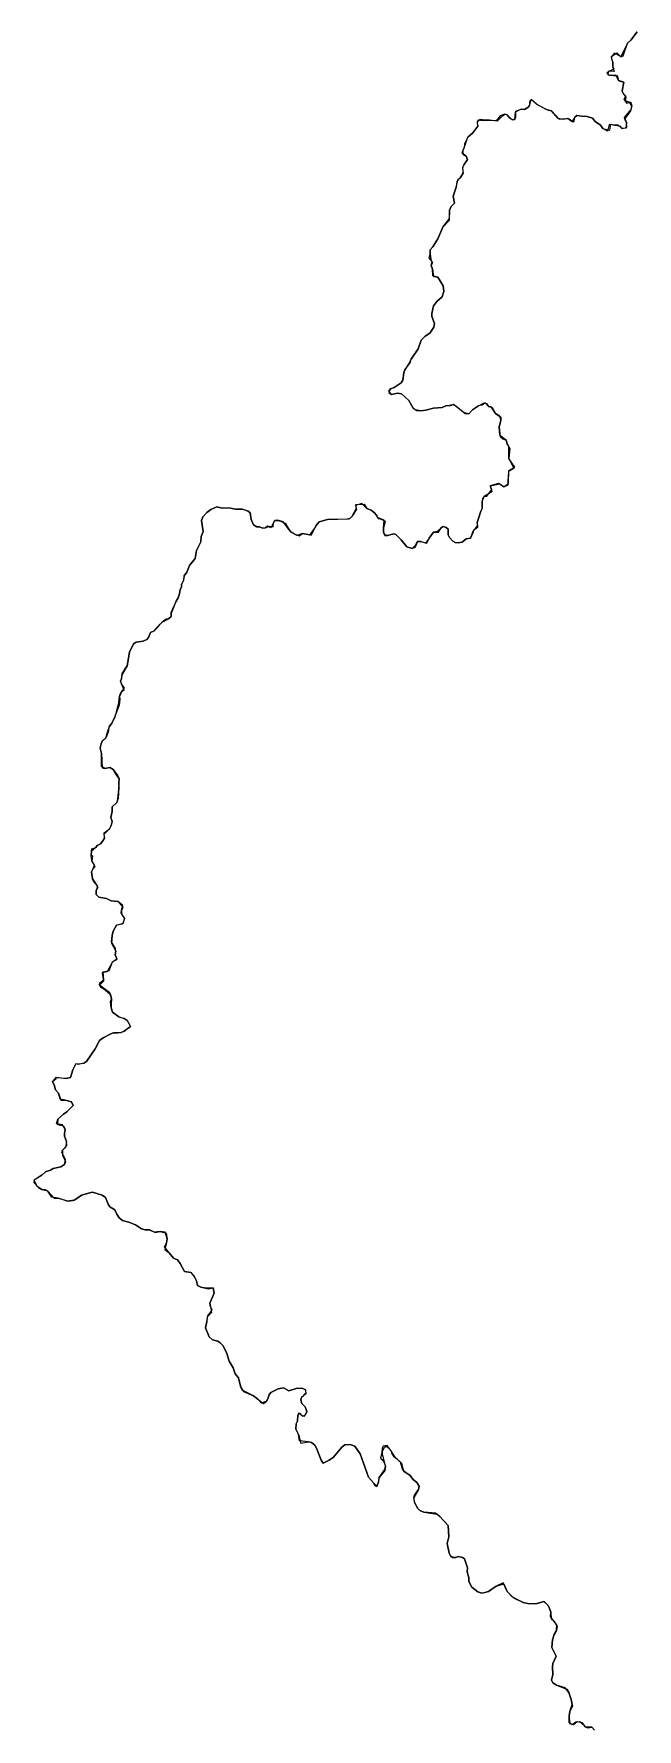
# Model space of a CAD drawing. Extents: x -74 to -34.8, y -33.8 to 5.3.
# Drawn here: x -40.623 to -40.151, y -17.834 to -16.506 of the extents above; entities that cross this region are included whole.
import ezdxf

# ---------------------------------------------------------------- set-up
doc = ezdxf.new("R2010")
doc.units = 0
doc.header["$LTSCALE"] = 2
doc.layers.add('UFEBRASIL', color=7, linetype='Continuous')

msp = doc.modelspace()

# ---------------------------------------------------------------- linework, layer by layer
at = {"layer": 'UFEBRASIL'}
for points in [[(-40.151, -16.5047), (-40.156, -16.5114), (-40.1585, -16.5138), (-40.1637, -16.5243), (-40.1648, -16.5237), (-40.1687, -16.5215), (-40.1712, -16.5241), (-40.1713, -16.5249), (-40.1701, -16.5288), (-40.1701, -16.5322), (-40.1691, -16.5359), (-40.1732, -16.5356), (-40.1742, -16.5382), (-40.1728, -16.5388), (-40.1695, -16.539), (-40.1667, -16.539), (-40.1655, -16.5428), (-40.1646, -16.5435), (-40.1615, -16.5443), (-40.1628, -16.551), (-40.162, -16.5531), (-40.1599, -16.556), (-40.1604, -16.5586), (-40.1571, -16.5599), (-40.1561, -16.5597), (-40.1551, -16.5628), (-40.1561, -16.5666), (-40.161, -16.5731), (-40.1593, -16.5758), (-40.1599, -16.5803), (-40.1629, -16.5805), (-40.1658, -16.578), (-40.1687, -16.578), (-40.1729, -16.5774), (-40.1741, -16.5826), (-40.1778, -16.5805), (-40.1797, -16.578), (-40.1839, -16.5749), (-40.186, -16.5725), (-40.1902, -16.571), (-40.1944, -16.5709), (-40.1983, -16.5703), (-40.1997, -16.5717), (-40.2018, -16.5751), (-40.2023, -16.575), (-40.2052, -16.5726), (-40.209, -16.5735), (-40.2129, -16.5726), (-40.2181, -16.5667), (-40.2222, -16.5655), (-40.2298, -16.5614), (-40.2341, -16.5579), (-40.2352, -16.5596), (-40.2353, -16.5625), (-40.2367, -16.5641), (-40.2393, -16.5655), (-40.2417, -16.5654), (-40.2464, -16.5678), (-40.247, -16.5736), (-40.249, -16.5736), (-40.2506, -16.5723), (-40.2527, -16.5699), (-40.2547, -16.5694), (-40.2584, -16.5706), (-40.2615, -16.5746), (-40.2705, -16.5743), (-40.2716, -16.5745), (-40.2757, -16.5739), (-40.2761, -16.5749), (-40.2763, -16.5764), (-40.2757, -16.5786), (-40.2797, -16.5838), (-40.2835, -16.5874), (-40.2862, -16.5925), (-40.2866, -16.5956), (-40.2876, -16.5976), (-40.2876, -16.6006), (-40.285, -16.6022), (-40.2838, -16.6048), (-40.2873, -16.6097), (-40.2879, -16.6117), (-40.2872, -16.6155), (-40.2895, -16.6191), (-40.2921, -16.6221), (-40.2928, -16.6264), (-40.295, -16.6334), (-40.2941, -16.639), (-40.2965, -16.6412), (-40.298, -16.6442), (-40.2982, -16.6525), (-40.3032, -16.6578), (-40.3071, -16.6669), (-40.311, -16.6731), (-40.313, -16.6754), (-40.3132, -16.6786), (-40.3125, -16.683), (-40.3114, -16.6857), (-40.3122, -16.6879), (-40.3114, -16.6907), (-40.3104, -16.6965), (-40.307, -16.6968), (-40.303, -16.7037), (-40.3024, -16.7082), (-40.3038, -16.7122), (-40.3076, -16.7156), (-40.3106, -16.7193), (-40.3119, -16.7254), (-40.3118, -16.7277), (-40.3098, -16.7333), (-40.3102, -16.7362), (-40.3134, -16.7408), (-40.3169, -16.7432), (-40.3201, -16.7463), (-40.3226, -16.753), (-40.328, -16.7611), (-40.3297, -16.7645), (-40.3329, -16.7695), (-40.3337, -16.7718), (-40.3345, -16.7776), (-40.3358, -16.7797), (-40.3414, -16.7834), (-40.3442, -16.7843), (-40.3455, -16.7873), (-40.3434, -16.7887), (-40.3386, -16.7877), (-40.3355, -16.7882), (-40.3299, -16.7935), (-40.3263, -16.7995), (-40.3236, -16.8013), (-40.3203, -16.8015), (-40.3164, -16.801), (-40.3104, -16.7996), (-40.3038, -16.799), (-40.3008, -16.7978), (-40.2957, -16.7967), (-40.293, -16.7977), (-40.2858, -16.8036), (-40.2828, -16.804), (-40.28, -16.8008), (-40.2753, -16.7977), (-40.2712, -16.7957), (-40.2691, -16.7958), (-40.2675, -16.7981), (-40.2645, -16.7991), (-40.2619, -16.8036), (-40.2578, -16.8065), (-40.2578, -16.8088), (-40.2591, -16.8144), (-40.2582, -16.8216), (-40.2562, -16.8235), (-40.2535, -16.8246), (-40.2529, -16.8274), (-40.2508, -16.8312), (-40.2514, -16.8389), (-40.2476, -16.8467), (-40.2518, -16.849), (-40.2526, -16.8602), (-40.2553, -16.8611), (-40.2595, -16.8584), (-40.266, -16.8603), (-40.2649, -16.865), (-40.2707, -16.8688), (-40.272, -16.8702), (-40.2725, -16.8726), (-40.2724, -16.8782), (-40.2734, -16.8802), (-40.2754, -16.8866), (-40.2762, -16.8891), (-40.276, -16.8929), (-40.2791, -16.8954), (-40.2797, -16.8971), (-40.2816, -16.9012), (-40.285, -16.9018), (-40.288, -16.9045), (-40.2912, -16.905), (-40.2935, -16.9046), (-40.2954, -16.9037), (-40.2979, -16.9007), (-40.2989, -16.8987), (-40.2991, -16.8944), (-40.3007, -16.8929), (-40.3028, -16.8922), (-40.3046, -16.8931), (-40.3077, -16.8962), (-40.3104, -16.8966), (-40.3138, -16.9013), (-40.3168, -16.9053), (-40.3208, -16.904), (-40.3229, -16.904), (-40.325, -16.9088), (-40.3271, -16.9093), (-40.3315, -16.908), (-40.3358, -16.9026), (-40.3399, -16.8985), (-40.3419, -16.898), (-40.3463, -16.8993), (-40.3489, -16.8987), (-40.3497, -16.8964), (-40.3497, -16.8934), (-40.3491, -16.8871), (-40.3544, -16.8851), (-40.355, -16.8833), (-40.3565, -16.8818), (-40.3592, -16.8795), (-40.3626, -16.8781), (-40.3665, -16.8742), (-40.3717, -16.8758), (-40.3707, -16.8786), (-40.3741, -16.8842), (-40.3759, -16.8859), (-40.3781, -16.8865), (-40.3936, -16.8867), (-40.4, -16.8886), (-40.4026, -16.8917), (-40.403, -16.8924), (-40.4076, -16.8987), (-40.413, -16.8976), (-40.4176, -16.8993), (-40.4219, -16.8965), (-40.4235, -16.8949), (-40.4282, -16.8886), (-40.4324, -16.8873), (-40.4347, -16.8875), (-40.4359, -16.8894), (-40.438, -16.8933), (-40.4404, -16.8919), (-40.4421, -16.8932), (-40.4443, -16.8935), (-40.4469, -16.8924), (-40.4489, -16.8924), (-40.4515, -16.891), (-40.4532, -16.8867), (-40.4541, -16.8816), (-40.4557, -16.8803), (-40.4604, -16.8785), (-40.4656, -16.8786), (-40.4708, -16.8775), (-40.476, -16.8779), (-40.4802, -16.8768), (-40.485, -16.879), (-40.4879, -16.8812), (-40.4912, -16.8845), (-40.4923, -16.8874), (-40.491, -16.8961), (-40.4925, -16.8999), (-40.4927, -16.9041), (-40.4961, -16.9111), (-40.4971, -16.9173), (-40.5017, -16.9228), (-40.5038, -16.928), (-40.5058, -16.9309), (-40.5062, -16.9341), (-40.5078, -16.9377), (-40.5078, -16.9398), (-40.5088, -16.9416), (-40.5094, -16.9448), (-40.5104, -16.948), (-40.5121, -16.9506), (-40.5148, -16.9568), (-40.516, -16.9594), (-40.5159, -16.9627), (-40.518, -16.9646), (-40.5199, -16.9647), (-40.5231, -16.9671), (-40.5246, -16.9686), (-40.5279, -16.972), (-40.5294, -16.9739), (-40.5321, -16.9753), (-40.5337, -16.9791), (-40.535, -16.9808), (-40.5378, -16.9819), (-40.5435, -16.9828), (-40.5454, -16.9842), (-40.5485, -16.9906), (-40.5504, -17.0014), (-40.5547, -17.0083), (-40.5548, -17.0114), (-40.5556, -17.0134), (-40.5548, -17.0154), (-40.5531, -17.0205), (-40.5548, -17.0217), (-40.5563, -17.0254), (-40.5561, -17.0274), (-40.5568, -17.032), (-40.5607, -17.0422), (-40.5613, -17.0441), (-40.5625, -17.0462), (-40.5646, -17.049), (-40.5661, -17.0535), (-40.5673, -17.0583), (-40.5699, -17.0602), (-40.5714, -17.0639), (-40.5716, -17.0663), (-40.5706, -17.0699), (-40.5699, -17.0811), (-40.5679, -17.0817), (-40.5639, -17.0809), (-40.5614, -17.0824), (-40.5578, -17.0874), (-40.5568, -17.0896), (-40.557, -17.0933), (-40.5572, -17.0977), (-40.5579, -17.1055), (-40.5586, -17.1082), (-40.5621, -17.1118), (-40.5621, -17.1153), (-40.5631, -17.12), (-40.5623, -17.1233), (-40.5629, -17.1263), (-40.5643, -17.1289), (-40.5687, -17.1333), (-40.5683, -17.1363), (-40.5694, -17.1383), (-40.5712, -17.1406), (-40.5738, -17.1419), (-40.575, -17.1435), (-40.5784, -17.1464), (-40.5786, -17.1497), (-40.5777, -17.1501), (-40.578, -17.1539), (-40.5758, -17.1584), (-40.5771, -17.1599), (-40.5783, -17.1627), (-40.5777, -17.168), (-40.575, -17.172), (-40.5733, -17.1749), (-40.5746, -17.1774), (-40.5746, -17.1803), (-40.5725, -17.1824), (-40.5666, -17.1835), (-40.5629, -17.1854), (-40.5577, -17.1859), (-40.5541, -17.1899), (-40.5538, -17.1909), (-40.5549, -17.1927), (-40.5548, -17.1957), (-40.5524, -17.1992), (-40.5531, -17.2007), (-40.5541, -17.2035), (-40.5589, -17.2044), (-40.5615, -17.2092), (-40.5623, -17.2124), (-40.5626, -17.2185), (-40.5594, -17.2247), (-40.5597, -17.2275), (-40.5584, -17.2307), (-40.5589, -17.2315), (-40.5618, -17.2332), (-40.5662, -17.2409), (-40.5699, -17.2416), (-40.569, -17.2483), (-40.5722, -17.2514), (-40.5713, -17.253), (-40.5685, -17.2546), (-40.5673, -17.2554), (-40.5635, -17.2587), (-40.5628, -17.2621), (-40.5629, -17.2661), (-40.5629, -17.2692), (-40.562, -17.2725), (-40.557, -17.2763), (-40.5529, -17.2775), (-40.5503, -17.2791), (-40.5479, -17.2838), (-40.5528, -17.2875), (-40.5551, -17.2885), (-40.5612, -17.2888), (-40.5632, -17.2894), (-40.5692, -17.2926), (-40.5722, -17.2948), (-40.5755, -17.3012), (-40.5822, -17.3111), (-40.5844, -17.3125), (-40.5886, -17.3135), (-40.5905, -17.313), (-40.593, -17.3176), (-40.5948, -17.3236), (-40.5981, -17.3244), (-40.6065, -17.324), (-40.6063, -17.325), (-40.609, -17.327), (-40.6076, -17.3295), (-40.6065, -17.3334), (-40.6043, -17.3359), (-40.6024, -17.3414), (-40.5991, -17.3414), (-40.594, -17.3428), (-40.5927, -17.3455), (-40.5977, -17.3506), (-40.6004, -17.3525), (-40.6047, -17.3562), (-40.6051, -17.3605), (-40.6004, -17.3615), (-40.5989, -17.3645), (-40.5995, -17.3675), (-40.5994, -17.3697), (-40.5979, -17.3739), (-40.5986, -17.3786), (-40.601, -17.3806), (-40.6012, -17.3844), (-40.5987, -17.3896), (-40.5994, -17.3918), (-40.6025, -17.3936), (-40.6085, -17.395), (-40.6105, -17.3963), (-40.6143, -17.3976), (-40.617, -17.4), (-40.6232, -17.404), (-40.6235, -17.406), (-40.62, -17.4099), (-40.6173, -17.4114), (-40.6135, -17.4121), (-40.6125, -17.4128), (-40.6077, -17.4181), (-40.6044, -17.4181), (-40.5961, -17.4206), (-40.592, -17.4197), (-40.589, -17.418), (-40.5863, -17.4159), (-40.5797, -17.4139), (-40.5775, -17.4136), (-40.5701, -17.4159), (-40.5675, -17.4177), (-40.5652, -17.4229), (-40.5639, -17.4249), (-40.5602, -17.4273), (-40.5586, -17.4307), (-40.5567, -17.4335), (-40.5542, -17.4356), (-40.5491, -17.4369), (-40.5439, -17.4391), (-40.5393, -17.4421), (-40.5362, -17.443), (-40.5329, -17.4431), (-40.5286, -17.445), (-40.5246, -17.4444), (-40.5199, -17.4456), (-40.5195, -17.4474), (-40.519, -17.45), (-40.5195, -17.4532), (-40.5209, -17.4583), (-40.5174, -17.4611), (-40.5141, -17.4652), (-40.5111, -17.4665), (-40.5089, -17.4694), (-40.5055, -17.4756), (-40.5006, -17.4763), (-40.4978, -17.4801), (-40.496, -17.4829), (-40.4954, -17.4867), (-40.4928, -17.488), (-40.4868, -17.4892), (-40.483, -17.4885), (-40.4824, -17.4926), (-40.4856, -17.5005), (-40.4852, -17.5029), (-40.4843, -17.5076), (-40.4878, -17.5114), (-40.4879, -17.5147), (-40.4891, -17.5198), (-40.4862, -17.5269), (-40.4835, -17.5291), (-40.4795, -17.5303), (-40.4775, -17.5315), (-40.4752, -17.5338), (-40.4724, -17.5398), (-40.4705, -17.5459), (-40.4673, -17.5511), (-40.4659, -17.5558), (-40.4632, -17.5589), (-40.4616, -17.5654), (-40.4592, -17.5695), (-40.4514, -17.5731), (-40.4481, -17.5756), (-40.4437, -17.579), (-40.4413, -17.5772), (-40.4402, -17.5754), (-40.4392, -17.5721), (-40.4379, -17.5704), (-40.4321, -17.5676), (-40.4281, -17.5667), (-40.4238, -17.5692), (-40.418, -17.5673), (-40.4134, -17.5671), (-40.4107, -17.5682), (-40.4105, -17.5713), (-40.4138, -17.5742), (-40.4145, -17.5762), (-40.4135, -17.5791), (-40.4111, -17.5817), (-40.4101, -17.5836), (-40.4098, -17.5856), (-40.412, -17.5891), (-40.4141, -17.5882), (-40.4159, -17.5864), (-40.4167, -17.5882), (-40.417, -17.5929), (-40.4181, -17.595), (-40.4182, -17.5991), (-40.4161, -17.6033), (-40.4145, -17.6101), (-40.4084, -17.609), (-40.406, -17.6095), (-40.4035, -17.6115), (-40.402, -17.6141), (-40.3998, -17.6199), (-40.3985, -17.6233), (-40.3968, -17.6256), (-40.3922, -17.6235), (-40.3888, -17.6211), (-40.3824, -17.6131), (-40.3799, -17.6113), (-40.3757, -17.6111), (-40.372, -17.6125), (-40.3678, -17.6184), (-40.3614, -17.6367), (-40.3573, -17.6413), (-40.3547, -17.6443), (-40.3537, -17.6412), (-40.3534, -17.6395), (-40.3531, -17.6369), (-40.3486, -17.6308), (-40.3482, -17.628), (-40.3504, -17.6183), (-40.3505, -17.6166), (-40.3489, -17.6133), (-40.3475, -17.6123), (-40.3459, -17.6134), (-40.3436, -17.616), (-40.3434, -17.6178), (-40.3418, -17.6203), (-40.3403, -17.6215), (-40.3356, -17.6257), (-40.334, -17.6321), (-40.3291, -17.6352), (-40.3264, -17.6384), (-40.3235, -17.6408), (-40.3218, -17.6437), (-40.3222, -17.6463), (-40.3258, -17.6526), (-40.3258, -17.6545), (-40.325, -17.657), (-40.3228, -17.6613), (-40.3211, -17.6628), (-40.318, -17.6642), (-40.3077, -17.6657), (-40.3056, -17.6674), (-40.299, -17.6746), (-40.2985, -17.6834), (-40.2997, -17.6887), (-40.2981, -17.6963), (-40.2973, -17.6984), (-40.2955, -17.6995), (-40.293, -17.6995), (-40.2911, -17.6988), (-40.2879, -17.6996), (-40.2862, -17.7007), (-40.2838, -17.7078), (-40.2841, -17.7108), (-40.2827, -17.7156), (-40.2827, -17.7183), (-40.2804, -17.7228), (-40.2758, -17.7264), (-40.2727, -17.7274), (-40.2703, -17.7271), (-40.2674, -17.7262), (-40.2613, -17.7221), (-40.2553, -17.7201), (-40.2529, -17.7262), (-40.2478, -17.7311), (-40.2402, -17.7349), (-40.2367, -17.7356), (-40.2303, -17.736), (-40.2239, -17.7341), (-40.2208, -17.7372), (-40.2196, -17.7396), (-40.2187, -17.7423), (-40.2183, -17.7476), (-40.2161, -17.7496), (-40.2137, -17.7537), (-40.2141, -17.7567), (-40.216, -17.7599), (-40.2174, -17.7642), (-40.2178, -17.7701), (-40.2144, -17.7769), (-40.2169, -17.7827), (-40.2174, -17.7851), (-40.2171, -17.7913), (-40.2181, -17.7957), (-40.2169, -17.7977), (-40.2142, -17.7997), (-40.206, -17.8026), (-40.2045, -17.8053), (-40.2026, -17.8108), (-40.2017, -17.8159), (-40.2037, -17.8203), (-40.2043, -17.8236), (-40.2039, -17.8297), (-40.2009, -17.8303), (-40.1979, -17.828), (-40.1943, -17.8289), (-40.1916, -17.8322), (-40.1897, -17.833), (-40.1864, -17.8325), (-40.1845, -17.8348)], [(-40.1845, -17.8348), (-40.1864, -17.8325), (-40.1916, -17.8322), (-40.1923, -17.8315), (-40.1959, -17.8282), (-40.1991, -17.8286), (-40.2019, -17.8306), (-40.2043, -17.8287), (-40.2043, -17.8236), (-40.2037, -17.8203), (-40.2018, -17.8146), (-40.2026, -17.8108), (-40.2045, -17.8053), (-40.2074, -17.8017), (-40.2142, -17.7997), (-40.2169, -17.7977), (-40.2181, -17.7957), (-40.2171, -17.7913), (-40.2174, -17.7851), (-40.2169, -17.7827), (-40.2144, -17.7769), (-40.2178, -17.7701), (-40.2174, -17.7642), (-40.216, -17.7599), (-40.2141, -17.7567), (-40.2138, -17.7524), (-40.2161, -17.7496), (-40.2189, -17.7458), (-40.2187, -17.7423), (-40.2196, -17.7396), (-40.2208, -17.7372), (-40.224, -17.7341), (-40.2303, -17.736), (-40.2335, -17.7358), (-40.2367, -17.7356), (-40.2402, -17.7349), (-40.2464, -17.7318), (-40.249, -17.7303), (-40.2529, -17.7262), (-40.2559, -17.7195), (-40.2613, -17.7221), (-40.2674, -17.7262), (-40.2703, -17.7271), (-40.2727, -17.7274), (-40.2758, -17.7264), (-40.2804, -17.7228), (-40.2827, -17.7183), (-40.2827, -17.7156), (-40.2841, -17.7108), (-40.2838, -17.7078), (-40.2862, -17.7007), (-40.2879, -17.6996), (-40.2911, -17.6988), (-40.293, -17.6995), (-40.2955, -17.6995), (-40.2973, -17.6984), (-40.2981, -17.6963), (-40.2997, -17.6887), (-40.2985, -17.6834), (-40.299, -17.6746), (-40.3056, -17.6674), (-40.309, -17.665), (-40.318, -17.6642), (-40.3211, -17.6628), (-40.3228, -17.6613), (-40.325, -17.657), (-40.3258, -17.6526), (-40.3254, -17.6507), (-40.3222, -17.6463), (-40.3218, -17.6437), (-40.3235, -17.6408), (-40.3264, -17.6384), (-40.3291, -17.6352), (-40.3317, -17.6336), (-40.3346, -17.6313), (-40.3364, -17.6249), (-40.3389, -17.6227), (-40.3403, -17.6215), (-40.3437, -17.6161), (-40.3449, -17.6145), (-40.3467, -17.612), (-40.3499, -17.6125), (-40.3506, -17.6141), (-40.351, -17.6167), (-40.3512, -17.619), (-40.352, -17.6217), (-40.35, -17.6237), (-40.3488, -17.6261), (-40.3482, -17.628), (-40.3487, -17.6314), (-40.3531, -17.6369), (-40.3537, -17.6413), (-40.3557, -17.6439), (-40.3573, -17.6413), (-40.3614, -17.6367), (-40.3678, -17.6184), (-40.372, -17.6125), (-40.3757, -17.6111), (-40.3799, -17.6113), (-40.3824, -17.6131), (-40.3888, -17.6211), (-40.3922, -17.6235), (-40.3968, -17.6256), (-40.3985, -17.6233), (-40.402, -17.6141), (-40.4035, -17.6115), (-40.406, -17.6095), (-40.4084, -17.609), (-40.4154, -17.6083), (-40.4161, -17.6033), (-40.4182, -17.5991), (-40.4181, -17.595), (-40.417, -17.5929), (-40.4167, -17.5882), (-40.4151, -17.5866), (-40.4131, -17.5889), (-40.4108, -17.5879), (-40.4098, -17.5856), (-40.4101, -17.5836), (-40.4111, -17.5817), (-40.4135, -17.5791), (-40.4145, -17.5762), (-40.4138, -17.5742), (-40.4102, -17.5703), (-40.4107, -17.5682), (-40.4134, -17.5671), (-40.418, -17.5673), (-40.4238, -17.5692), (-40.4281, -17.5667), (-40.4321, -17.5676), (-40.4379, -17.5704), (-40.4392, -17.5721), (-40.4402, -17.5754), (-40.4413, -17.5772), (-40.4451, -17.5788), (-40.4481, -17.5756), (-40.4514, -17.5731), (-40.4604, -17.5685), (-40.4616, -17.5654), (-40.4632, -17.5589), (-40.4659, -17.5558), (-40.4673, -17.5511), (-40.4705, -17.5459), (-40.4724, -17.5398), (-40.4752, -17.5338), (-40.4775, -17.5315), (-40.4795, -17.5303), (-40.4835, -17.5291), (-40.4862, -17.5269), (-40.4891, -17.5198), (-40.4879, -17.5147), (-40.4872, -17.5103), (-40.4839, -17.5059), (-40.4852, -17.5029), (-40.4856, -17.5005), (-40.4824, -17.4926), (-40.483, -17.4887), (-40.483, -17.4885), (-40.4885, -17.4886), (-40.4928, -17.488), (-40.4954, -17.4867), (-40.496, -17.4829), (-40.4979, -17.4791), (-40.5006, -17.4763), (-40.5055, -17.4756), (-40.5089, -17.4694), (-40.5111, -17.4665), (-40.5141, -17.4652), (-40.5174, -17.4611), (-40.5213, -17.4564), (-40.5195, -17.4532), (-40.519, -17.45), (-40.5206, -17.4448), (-40.5246, -17.4444), (-40.5293, -17.4449), (-40.5329, -17.4431), (-40.5362, -17.443), (-40.5393, -17.4421), (-40.5439, -17.4391), (-40.5491, -17.4369), (-40.5542, -17.4356), (-40.5567, -17.4335), (-40.5586, -17.4307), (-40.5602, -17.4273), (-40.5639, -17.4249), (-40.5652, -17.4229), (-40.5675, -17.4177), (-40.5701, -17.4159), (-40.5775, -17.4136), (-40.5797, -17.4139), (-40.5863, -17.4159), (-40.589, -17.418), (-40.592, -17.4197), (-40.5975, -17.4206), (-40.6044, -17.4181), (-40.6093, -17.4174), (-40.6125, -17.4128), (-40.6143, -17.4116), (-40.6173, -17.4114), (-40.621, -17.409), (-40.6232, -17.404), (-40.6226, -17.4033), (-40.617, -17.4), (-40.6143, -17.3976), (-40.6105, -17.3963), (-40.6085, -17.395), (-40.6025, -17.3936), (-40.5994, -17.3918), (-40.5986, -17.388), (-40.6016, -17.3825), (-40.601, -17.3806), (-40.5977, -17.3769), (-40.5979, -17.3739), (-40.5994, -17.3697), (-40.5995, -17.3675), (-40.5989, -17.3645), (-40.6011, -17.3608), (-40.6058, -17.36), (-40.6047, -17.3562), (-40.6004, -17.3525), (-40.5977, -17.3506), (-40.5927, -17.3455), (-40.594, -17.3428), (-40.5991, -17.3414), (-40.603, -17.3406), (-40.6043, -17.3359), (-40.6065, -17.3334), (-40.6076, -17.3295), (-40.609, -17.327), (-40.6057, -17.3234), (-40.5981, -17.3244), (-40.5948, -17.3236), (-40.593, -17.3176), (-40.5905, -17.313), (-40.5867, -17.3128), (-40.5844, -17.3125), (-40.5822, -17.3111), (-40.5755, -17.3012), (-40.5722, -17.2948), (-40.5692, -17.2926), (-40.5632, -17.2894), (-40.5612, -17.2888), (-40.5581, -17.2887), (-40.5551, -17.2885), (-40.5528, -17.2875), (-40.5504, -17.2857), (-40.5478, -17.2837), (-40.55, -17.2797), (-40.5503, -17.2791), (-40.5529, -17.2775), (-40.555, -17.2769), (-40.557, -17.2763), (-40.562, -17.2725), (-40.5629, -17.2692), (-40.5634, -17.2642), (-40.5628, -17.2621), (-40.564, -17.2573), (-40.5722, -17.2514), (-40.5719, -17.2495), (-40.5686, -17.2471), (-40.5693, -17.2409), (-40.5645, -17.24), (-40.5618, -17.2332), (-40.5584, -17.2307), (-40.5597, -17.2275), (-40.5594, -17.2247), (-40.5595, -17.2227), (-40.5627, -17.2175), (-40.5623, -17.2124), (-40.5615, -17.2092), (-40.5589, -17.2044), (-40.5534, -17.2028), (-40.5524, -17.1992), (-40.5532, -17.1975), (-40.5551, -17.1947), (-40.5549, -17.1927), (-40.5539, -17.189), (-40.5542, -17.1888), (-40.5577, -17.1859), (-40.5629, -17.1854), (-40.5666, -17.1835), (-40.5725, -17.1824), (-40.5746, -17.1803), (-40.5746, -17.1774), (-40.5735, -17.1738), (-40.5764, -17.1711), (-40.5777, -17.168), (-40.5783, -17.1627), (-40.5771, -17.1599), (-40.5759, -17.1574), (-40.578, -17.1539), (-40.5786, -17.1497), (-40.5784, -17.1464), (-40.5781, -17.1446), (-40.575, -17.1435), (-40.5738, -17.1419), (-40.5712, -17.1406), (-40.5694, -17.1383), (-40.5683, -17.1363), (-40.5684, -17.1321), (-40.5643, -17.1289), (-40.5629, -17.1263), (-40.5623, -17.1233), (-40.5631, -17.12), (-40.5621, -17.1153), (-40.5621, -17.1118), (-40.5586, -17.1082), (-40.5572, -17.1049), (-40.5566, -17.0968), (-40.557, -17.0933), (-40.5568, -17.0896), (-40.5593, -17.0862), (-40.5614, -17.0824), (-40.5639, -17.0809), (-40.5679, -17.0817), (-40.5705, -17.0802), (-40.5706, -17.0699), (-40.5717, -17.0659), (-40.5708, -17.0623), (-40.5699, -17.0602), (-40.5667, -17.0571), (-40.5649, -17.052), (-40.5646, -17.049), (-40.5625, -17.0462), (-40.5613, -17.0441), (-40.5599, -17.0416), (-40.5569, -17.0301), (-40.5563, -17.0254), (-40.5559, -17.0235), (-40.5548, -17.0217), (-40.5526, -17.0187), (-40.5548, -17.0154), (-40.5556, -17.0134), (-40.5548, -17.0114), (-40.5544, -17.0074), (-40.5504, -17.0014), (-40.5485, -16.9906), (-40.5454, -16.9842), (-40.5435, -16.9828), (-40.5378, -16.9819), (-40.535, -16.9808), (-40.5337, -16.9791), (-40.5321, -16.9753), (-40.5294, -16.9739), (-40.5264, -16.971), (-40.5246, -16.9686), (-40.5231, -16.9671), (-40.518, -16.9646), (-40.5159, -16.9627), (-40.516, -16.9594), (-40.5152, -16.9588), (-40.5138, -16.9554), (-40.5121, -16.9506), (-40.5104, -16.948), (-40.5094, -16.9448), (-40.5088, -16.9416), (-40.5078, -16.9398), (-40.5078, -16.9377), (-40.5061, -16.9339), (-40.5058, -16.9309), (-40.5038, -16.928), (-40.5017, -16.9228), (-40.4971, -16.9173), (-40.4961, -16.9111), (-40.4927, -16.9041), (-40.4925, -16.8999), (-40.491, -16.8961), (-40.4923, -16.8874), (-40.4912, -16.8845), (-40.4879, -16.8812), (-40.485, -16.879), (-40.4802, -16.8768), (-40.476, -16.8779), (-40.4708, -16.8775), (-40.4656, -16.8786), (-40.4593, -16.8788), (-40.4557, -16.8803), (-40.4541, -16.8816), (-40.4532, -16.8867), (-40.4515, -16.891), (-40.4489, -16.8924), (-40.4469, -16.8924), (-40.4443, -16.8935), (-40.4421, -16.8932), (-40.4393, -16.8919), (-40.4362, -16.8925), (-40.4359, -16.8894), (-40.4347, -16.8875), (-40.4316, -16.8874), (-40.4266, -16.8897), (-40.4235, -16.8949), (-40.4219, -16.8965), (-40.4197, -16.8979), (-40.4157, -16.8995), (-40.413, -16.8976), (-40.4076, -16.8987), (-40.4061, -16.8986), (-40.4026, -16.8917), (-40.4013, -16.8902), (-40.4, -16.8886), (-40.3936, -16.8867), (-40.377, -16.8862), (-40.3759, -16.8859), (-40.3741, -16.8842), (-40.3707, -16.8777), (-40.3714, -16.8749), (-40.3649, -16.8746), (-40.3626, -16.8781), (-40.3592, -16.8795), (-40.3565, -16.8818), (-40.3544, -16.8851), (-40.3537, -16.8859), (-40.3514, -16.8865), (-40.3483, -16.888), (-40.3497, -16.8934), (-40.3497, -16.8964), (-40.3487, -16.8993), (-40.3463, -16.8993), (-40.3419, -16.898), (-40.3399, -16.8985), (-40.3378, -16.9005), (-40.3358, -16.9026), (-40.3315, -16.908), (-40.3271, -16.9093), (-40.3245, -16.9069), (-40.3229, -16.904), (-40.3208, -16.904), (-40.3156, -16.9053), (-40.3138, -16.9013), (-40.3104, -16.8966), (-40.3066, -16.8966), (-40.3046, -16.8931), (-40.3028, -16.8922), (-40.3007, -16.8929), (-40.2991, -16.8944), (-40.299, -16.8965), (-40.2989, -16.8987), (-40.2979, -16.9007), (-40.2954, -16.9037), (-40.2935, -16.9046), (-40.2912, -16.905), (-40.288, -16.9045), (-40.285, -16.9018), (-40.2816, -16.9012), (-40.2791, -16.8954), (-40.2778, -16.8941), (-40.2757, -16.8914), (-40.2762, -16.8891), (-40.2754, -16.8866), (-40.2734, -16.8802), (-40.2724, -16.8782), (-40.2725, -16.8726), (-40.2707, -16.8688), (-40.2688, -16.8683), (-40.2647, -16.8631), (-40.266, -16.8603), (-40.2585, -16.8587), (-40.2553, -16.8611), (-40.2517, -16.8584), (-40.2515, -16.8482), (-40.2469, -16.8457), (-40.2514, -16.8389), (-40.2515, -16.8293), (-40.2529, -16.8274), (-40.2535, -16.8246), (-40.2564, -16.8226), (-40.2585, -16.8207), (-40.2591, -16.8144), (-40.2578, -16.8088), (-40.2585, -16.8057), (-40.2619, -16.8036), (-40.2653, -16.7985), (-40.2675, -16.7981), (-40.2701, -16.7953), (-40.2725, -16.7971), (-40.2753, -16.7977), (-40.28, -16.8008), (-40.2828, -16.804), (-40.2865, -16.8032), (-40.2947, -16.7966), (-40.2973, -16.7977), (-40.3008, -16.7978), (-40.3038, -16.799), (-40.3104, -16.7996), (-40.3164, -16.801), (-40.3203, -16.8015), (-40.3248, -16.8008), (-40.3263, -16.7995), (-40.3299, -16.7935), (-40.3355, -16.7882), (-40.3386, -16.7877), (-40.3434, -16.7887), (-40.3454, -16.7863), (-40.3442, -16.7843), (-40.3414, -16.7834), (-40.3358, -16.7797), (-40.3345, -16.7776), (-40.3337, -16.7718), (-40.3329, -16.7695), (-40.3287, -16.7641), (-40.328, -16.7611), (-40.3226, -16.753), (-40.3201, -16.7463), (-40.3169, -16.7432), (-40.3134, -16.7408), (-40.3102, -16.7362), (-40.3098, -16.7333), (-40.3118, -16.7277), (-40.3119, -16.7254), (-40.3106, -16.7193), (-40.3076, -16.7156), (-40.3038, -16.7122), (-40.3024, -16.7082), (-40.303, -16.7037), (-40.307, -16.6968), (-40.311, -16.6958), (-40.3114, -16.6907), (-40.3122, -16.6879), (-40.3115, -16.6847), (-40.314, -16.6818), (-40.3132, -16.6786), (-40.313, -16.6754), (-40.311, -16.6731), (-40.3071, -16.6669), (-40.3032, -16.6578), (-40.2979, -16.6511), (-40.298, -16.6442), (-40.2965, -16.6412), (-40.2941, -16.639), (-40.295, -16.6334), (-40.2928, -16.6264), (-40.2911, -16.6203), (-40.2895, -16.6191), (-40.2872, -16.6155), (-40.2876, -16.6107), (-40.2866, -16.6087), (-40.2838, -16.6048), (-40.285, -16.6022), (-40.288, -16.5997), (-40.2876, -16.5976), (-40.2866, -16.5956), (-40.2849, -16.591), (-40.2835, -16.5874), (-40.2797, -16.5838), (-40.2757, -16.5786), (-40.2761, -16.5749), (-40.274, -16.5733), (-40.2699, -16.5736), (-40.2687, -16.5735), (-40.2604, -16.5744), (-40.2564, -16.5706), (-40.2547, -16.5694), (-40.2527, -16.5699), (-40.249, -16.5736), (-40.2464, -16.5728), (-40.2461, -16.572), (-40.2459, -16.567), (-40.2417, -16.5654), (-40.2393, -16.5655), (-40.2367, -16.5641), (-40.2353, -16.5625), (-40.2341, -16.5579), (-40.2328, -16.5587), (-40.2298, -16.5614), (-40.2207, -16.5661), (-40.2181, -16.5667), (-40.212, -16.5731), (-40.2074, -16.5726), (-40.2042, -16.5728), (-40.2012, -16.5752), (-40.2003, -16.5747), (-40.1997, -16.5717), (-40.1983, -16.5703), (-40.1944, -16.5709), (-40.1902, -16.571), (-40.186, -16.5725), (-40.1839, -16.5749), (-40.1797, -16.578), (-40.1778, -16.5805), (-40.1723, -16.5819), (-40.1717, -16.5772), (-40.1687, -16.578), (-40.1648, -16.5783), (-40.1629, -16.5805), (-40.159, -16.5798), (-40.1593, -16.5755), (-40.161, -16.572), (-40.1557, -16.5657), (-40.1551, -16.5628), (-40.1571, -16.5599), (-40.1587, -16.5609), (-40.1612, -16.5575), (-40.1599, -16.5551), (-40.162, -16.5531), (-40.1628, -16.551), (-40.1615, -16.5443), (-40.1655, -16.5428), (-40.1664, -16.5411), (-40.1676, -16.5387), (-40.1695, -16.539), (-40.1728, -16.5388), (-40.1747, -16.537), (-40.1732, -16.5356), (-40.1691, -16.5339), (-40.1701, -16.5322), (-40.1701, -16.5288), (-40.1712, -16.5241), (-40.1699, -16.5233), (-40.1669, -16.5213), (-40.1637, -16.5243), (-40.162, -16.5236), (-40.1585, -16.5138), (-40.156, -16.5114), (-40.151, -16.5047)]]:
    msp.add_lwpolyline(points, dxfattribs=at)

doc.saveas('drawing.dxf')
